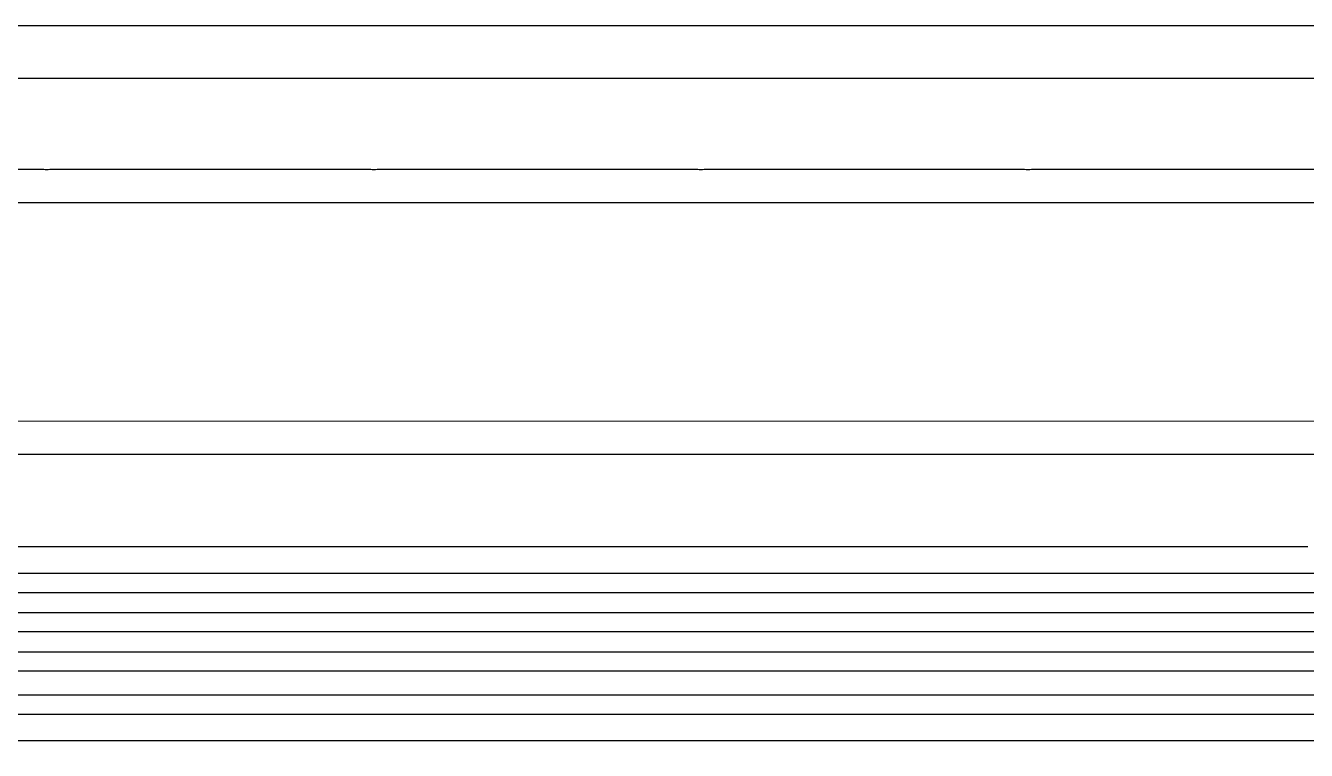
# Model space of a CAD drawing. Extents: x 3103 to 3424, y -52 to 175.
# Drawn here: x 3196.829 to 3201.802, y 47.394 to 50.208 of the extents above; entities that cross this region are included whole.
import ezdxf

# ---------------------------------------------------------------- set-up
doc = ezdxf.new("R2010")
doc.units = 0
doc.layers.add('gbr-dxf_layer0', color=7, linetype='Continuous')
doc.layers.add('gbr-outline-dxf_layer1', color=2, linetype='Continuous')

msp = doc.modelspace()

# ---------------------------------------------------------------- linework, layer by layer
at = {"layer": 'gbr-dxf_layer0'}
for p, q in [((3193.2677, 47.9295), (3208.6542, 47.9295)), ((3193.2857, 47.7768), (3208.944, 47.7768)), ((3208.9481, 47.7006), (3193.2857, 47.7006)), ((3193.0025, 47.6097), (3208.944, 47.6097)), ((3194.2721, 47.4317), (3197.1477, 47.4317)), ((3197.1494, 47.4317), (3209.0176, 47.4317))]:
    msp.add_line(p, q, dxfattribs=at)
at = {"layer": 'gbr-dxf_layer0', "linetype": 'Continuous'}
for points in [[(3188.2404, 49.6743, -0.027126), (3189.8357, 49.9261, -0.095047), (3189.8453, 49.927, -0.012273), (3190.5741, 49.9834, -0.011241), (3190.5818, 49.9838, -0.012571), (3191.3303, 50.0039), (3208.9973, 50.0037)], [(3205.5327, 49.6486), (3204.2911, 49.6486, -0.019951), (3204.2771, 49.6481, -0.01994), (3204.263, 49.6486), (3203.2748, 49.6486, -0.019556), (3203.2611, 49.6481, -0.01955), (3203.2473, 49.6486), (3202.0044, 49.6486, -0.019006), (3201.9911, 49.6481, -0.019005), (3201.9777, 49.6486), (3200.7341, 49.6485, -0.018496), (3200.7211, 49.6481, -0.018486), (3200.7081, 49.6485), (3199.4637, 49.6485, -0.017922), (3199.4511, 49.6481, -0.017902), (3199.4385, 49.6485), (3198.1933, 49.6485, -0.017367), (3198.1811, 49.6481, -0.017356), (3198.1689, 49.6485), (3196.9228, 49.6484, -0.01675), (3196.9111, 49.6481, -0.016734), (3196.8993, 49.6484), (3195.6524, 49.6484, -0.016102)], [(3190.5483, 49.4983, -0.011818), (3191.2293, 49.5208), (3213.4713, 49.5213)], [(3216.2755, 48.0435, -0.113654), (3216.278, 48.0487, 0.268441), (3216.275, 48.3549), (3216.275, 48.8977), (3216.1023, 49.0705), (3214.1147, 49.0705), (3213.7193, 48.675, -0.202211), (3213.7102, 48.6712), (3189.9129, 48.6708), (3189.5824, 48.6198, 0.084011), (3184.1442, 46.7521), (3182.6484, 45.8137, -0.017997), (3181.5897, 45.1981)], [(3192.9952, 48.0821), (3214.7058, 48.0821, -0.198987), (3215.2072, 47.8744)], [(3215.1533, 47.8205, 0.198989), (3214.7058, 48.0059), (3192.9959, 48.0059), (3192.1282, 47.9715), (3190.8114, 47.873), (3189.7211, 47.7535), (3187.649, 47.4238), (3187.331, 47.3616), (3186.8766, 47.2312)], [(3208.6583, 47.8533), (3193.268, 47.8533, 0.005523), (3192.3957, 47.8186, -0.011836), (3192.127, 47.796)], [(3208.9481, 47.5335), (3193.0032, 47.5335, 0.034711), (3187.7407, 46.9666), (3187.2288, 46.8407)]]:
    msp.add_lwpolyline(points, format="xyb", dxfattribs=at)
for points in [[(3189.9247, 48.5434), (3213.7683, 48.5437)], [(3201.8082, 48.184), (3192.9927, 48.184), (3192.1184, 48.1492), (3190.7952, 48.0504), (3189.6977, 47.93), (3188.337, 47.7137)]]:
    msp.add_lwpolyline(points, dxfattribs=at)
at = {"layer": 'gbr-outline-dxf_layer1', "linetype": 'Continuous'}
msp.add_lwpolyline([(3134.0511, 42.6163, -0.414233), (3134.8622, 43.7748), (3152.7317, 46.9257, -0.145892), (3161.3026, 45.9338, 0.101585), (3167.8425, 44.5912), (3173.3424, 44.5912, 0.152268), (3182.7762, 47.5325, -0.152268), (3191.3574, 50.2076), (3216.2273, 50.2076, -0.414215), (3217.2273, 49.2076), (3217.2273, 37.6077, -0.414215), (3216.2273, 36.6077), (3191.5126, 36.6077, 0.151039), (3190.384, 36.259, -0.151026), (3173.3424, 30.9912), (3167.8425, 30.9912, -0.100411), (3156.0737, 33.3789, 0.144694), (3154.947, 33.5066), (3137.224, 30.3814, -0.414157), (3136.0656, 31.1926)], format="xyb", close=True, dxfattribs=at)

doc.saveas('drawing.dxf')
